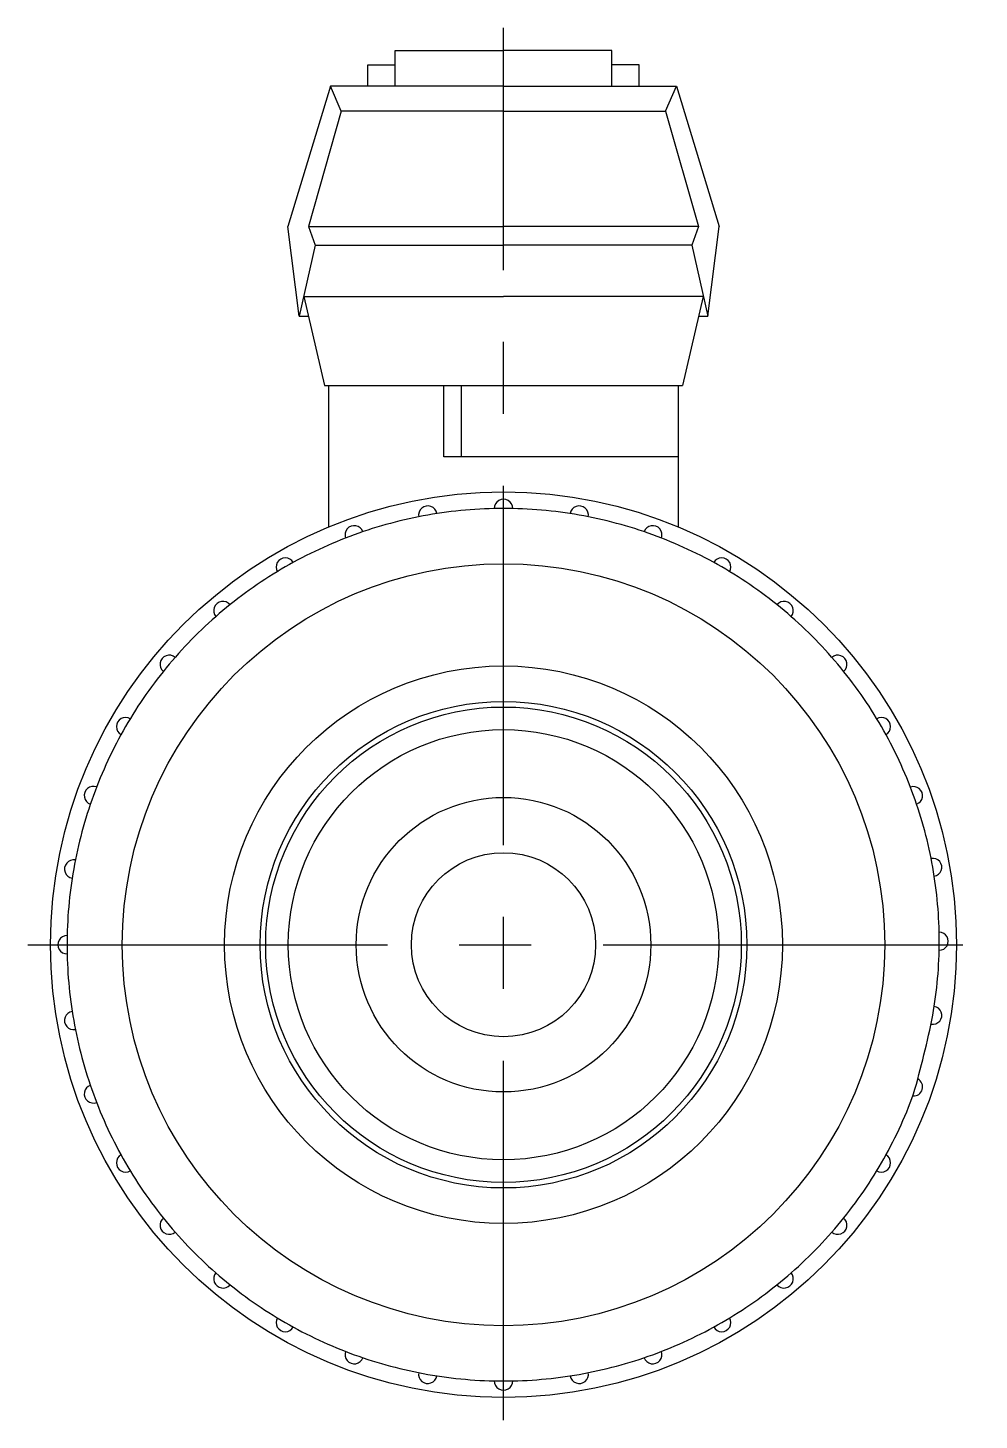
# Model space of a CAD drawing. Extents: x -245 to 42, y -75 to 81.
# Drawn here: x -42 to 42, y -42 to 81 of the extents above; entities that cross this region are included whole.
import ezdxf

# ---------------------------------------------------------------- set-up
doc = ezdxf.new("R2010")
doc.units = 0
doc.linetypes.add('CENTER', pattern=[50.8, 31.75, -6.35, 6.35, -6.35])
doc.layers.get('0').update_dxf_attribs({"linetype": 'CONTINUOUS'})
doc.layers.add('CENTER', color=1, linetype='CENTER')

msp = doc.modelspace()

# ---------------------------------------------------------------- linework, layer by layer
at = {"color": 7, "linetype": 'CONTINUOUS'}
for p, q in [((-9.56, 75.86), (-9.56, 79)), ((-9.56, 79), (0, 79)), ((9.56, 79), (0, 79)), ((9.56, 75.86), (9.56, 79)), ((-11.97, 75.86), (-11.97, 77.74)), ((-11.97, 77.74), (-9.56, 77.74)), ((11.97, 77.74), (9.56, 77.74)), ((11.97, 75.86), (11.97, 77.74)), ((-15.27, 75.86), (-19.04, 63.45)), ((-14.32, 73.63), (-15.27, 75.86)), ((0, 75.86), (-15.27, 75.86)), ((0, 75.86), (15.27, 75.86)), ((14.3, 73.63), (15.27, 75.86)), ((15.27, 75.86), (19.04, 63.45)), ((-14.32, 73.63), (-17.23, 63.45)), ((0, 73.63), (-14.32, 73.63)), ((0, 73.63), (14.3, 73.63)), ((14.3, 73.63), (17.23, 63.45)), ((-18.04, 55.53), (-19.04, 63.45)), ((-17.23, 63.45), (-16.63, 61.79)), ((-17.23, 63.45), (0, 63.45)), ((17.23, 63.45), (0, 63.45)), ((17.23, 63.45), (16.63, 61.79)), ((18.04, 55.53), (19.04, 63.45)), ((-16.63, 61.79), (-18.04, 55.53)), ((-16.63, 61.79), (0, 61.79)), ((16.63, 61.79), (0, 61.79)), ((16.63, 61.79), (18.04, 55.53)), ((-17.64, 57.27), (0, 57.27)), ((-17.64, 57.27), (-15.81, 49.41)), ((17.64, 57.27), (0, 57.27)), ((17.64, 57.27), (15.81, 49.41)), ((-18.04, 55.53), (-17.24, 55.53)), ((17.24, 55.53), (18.04, 55.53)), ((-15.81, 49.41), (15.81, 49.41)), ((-15.45, 49.41), (-15.45, 36.9)), ((-5.28, 43.09), (-5.28, 49.41)), ((-3.73, 49.41), (-3.73, 43.09)), ((15.45, 42.09), (15.45, 49.41)), ((15.45, 43.09), (-5.28, 43.09)), ((15.45, 36.9), (15.45, 42.09))]:
    msp.add_line(p, q, dxfattribs=at)
for radius in [40, 33.66, 24.63, 21.49, 21, 19, 13.01, 8.13]:
    msp.add_circle((0, 0), radius, dxfattribs=at)
for centre, radius, start, end in [((-6.69, 37.95), 0.813, 9.3956, 190.6044), ((0, 0), 38.54, 90, 100), ((0, 0), 38.54, 90, 100), ((0, 38.54), 0.813, 359.3956, 180.6044), ((0, 38.54), 0.813, 359.3956, 180.6044), ((0, 0), 38.54, 80, 90), ((0, 0), 38.54, 80, 90), ((6.69, 37.95), 0.813, 349.3956, 170.6044), ((-13.18, 36.21), 0.813, 19.3956, 200.6044), ((0, 0), 38.54, 100, 110), ((0, 0), 38.54, 100, 110), ((0, 0), 38.54, 70, 80), ((0, 0), 38.54, 70, 80), ((13.18, 36.21), 0.813, 339.3956, 160.6044), ((0, 0), 38.54, 110, 120), ((0, 0), 38.54, 110, 120), ((0, 0), 38.54, 60, 70), ((0, 0), 38.54, 60, 70), ((0, 0), 38.54, 120, 130), ((0, 0), 38.54, 120, 130), ((-19.27, 33.37), 0.813, 29.3956, 210.6044), ((19.27, 33.37), 0.813, 329.3956, 150.6044), ((0, 0), 38.54, 50, 60), ((0, 0), 38.54, 50, 60), ((0, 0), 38.54, 130, 140), ((0, 0), 38.54, 130, 140), ((-24.77, 29.52), 0.813, 39.3956, 220.6044), ((24.77, 29.52), 0.813, 319.3956, 140.6044), ((0, 0), 38.54, 40, 50), ((0, 0), 38.54, 40, 50), ((0, 0), 38.54, 140, 150), ((0, 0), 38.54, 140, 150), ((-29.52, 24.77), 0.813, 49.3956, 230.6044), ((29.52, 24.77), 0.813, 309.3956, 130.6044), ((0, 0), 38.54, 30, 40), ((0, 0), 38.54, 30, 40), ((-33.37, 19.27), 0.813, 59.3956, 240.6044), ((33.37, 19.27), 0.813, 299.3956, 120.6044), ((0, 0), 38.54, 150, 160), ((0, 0), 38.54, 150, 160), ((0, 0), 38.54, 20, 30), ((0, 0), 38.54, 20, 30), ((-36.21, 13.18), 0.813, 69.3956, 250.6044), ((36.21, 13.18), 0.794, 289.3956, 110.6044), ((0, 0), 38.54, 160, 170), ((0, 0), 38.54, 160, 170), ((0.84, 0.31), 37.64, 10, 20), ((0.84, 0.31), 37.64, 10, 20), ((-37.95, 6.69), 0.813, 79.3956, 260.6044), ((37.91, 6.84), 0.794, 279.3956, 100.6044), ((0, 0), 38.54, 170, 180), ((0, 0), 38.54, 170, 180), ((0.84, 0.31), 37.64, 0, 10), ((0.84, 0.31), 37.64, 0, 10), ((-38.54, 0), 0.813, 89.3956, 270.6044), ((0, 0), 38.54, 180, 190), ((0, 0), 38.54, 180, 190), ((0.84, 0.31), 37.64, 350, 0), ((38.48, 0.31), 0.794, 269.3956, 90.6044), ((-37.95, -6.69), 0.813, 99.3956, 280.6044), ((37.91, -6.23), 0.794, 259.3956, 80.6044), ((0, 0), 38.54, 190, 200), ((0, 0), 38.54, 190, 200), ((-50.6, 11.71), 90.31, 344.001, 348.5417), ((36.21, -12.56), 0.803, 265.7484, 62.0397), ((-36.21, -13.18), 0.813, 109.3956, 290.6044), ((0, 0), 38.54, 200, 210), ((0, 0), 38.54, 200, 210), ((0, 0), 38.54, 330, 340), ((0, 0), 38.54, 330, 340), ((-33.37, -19.27), 0.813, 119.3956, 300.6044), ((0, 0), 38.54, 210, 220), ((0, 0), 38.54, 210, 220), ((0, 0), 38.54, 320, 330), ((0, 0), 38.54, 320, 330), ((33.37, -19.27), 0.813, 239.3956, 60.6044), ((-29.52, -24.77), 0.813, 129.3956, 310.6044), ((29.52, -24.77), 0.813, 229.3956, 50.6044), ((0, 0), 38.54, 220, 230), ((0, 0), 38.54, 220, 230), ((0, 0), 38.54, 310, 320), ((0, 0), 38.54, 310, 320), ((-24.77, -29.52), 0.813, 139.3956, 320.6044), ((24.77, -29.52), 0.813, 219.3956, 40.6044), ((0, 0), 38.54, 230, 240), ((0, 0), 38.54, 230, 240), ((0, 0), 38.54, 300, 310), ((0, 0), 38.54, 300, 310), ((-19.27, -33.37), 0.813, 149.3956, 330.6044), ((19.27, -33.37), 0.813, 209.3956, 30.6044), ((0, 0), 38.54, 240, 250), ((0, 0), 38.54, 240, 250), ((0, 0), 38.54, 290, 300), ((0, 0), 38.54, 290, 300), ((-13.18, -36.21), 0.813, 159.3956, 340.6044), ((0, 0), 38.54, 250, 260), ((0, 0), 38.54, 250, 260), ((0, 0), 38.54, 280, 290), ((0, 0), 38.54, 280, 290), ((13.18, -36.21), 0.813, 199.3956, 20.6044), ((-6.69, -37.95), 0.813, 169.3956, 350.6044), ((0, 0), 38.54, 260, 270), ((0, 0), 38.54, 260, 270), ((0, 0), 38.54, 270, 280), ((0, 0), 38.54, 270, 280), ((6.69, -37.95), 0.813, 189.3956, 10.6044), ((0, -38.54), 0.813, 179.3956, 0.6044)]:
    msp.add_arc(centre, radius, start, end, dxfattribs=at)
at = {"layer": 'CENTER', "color": 1, "linetype": 'CENTER'}
for p, q in [((0, -42), (0, 81)), ((-42, 0), (42, 0))]:
    msp.add_line(p, q, dxfattribs=at)

doc.saveas('drawing.dxf')
